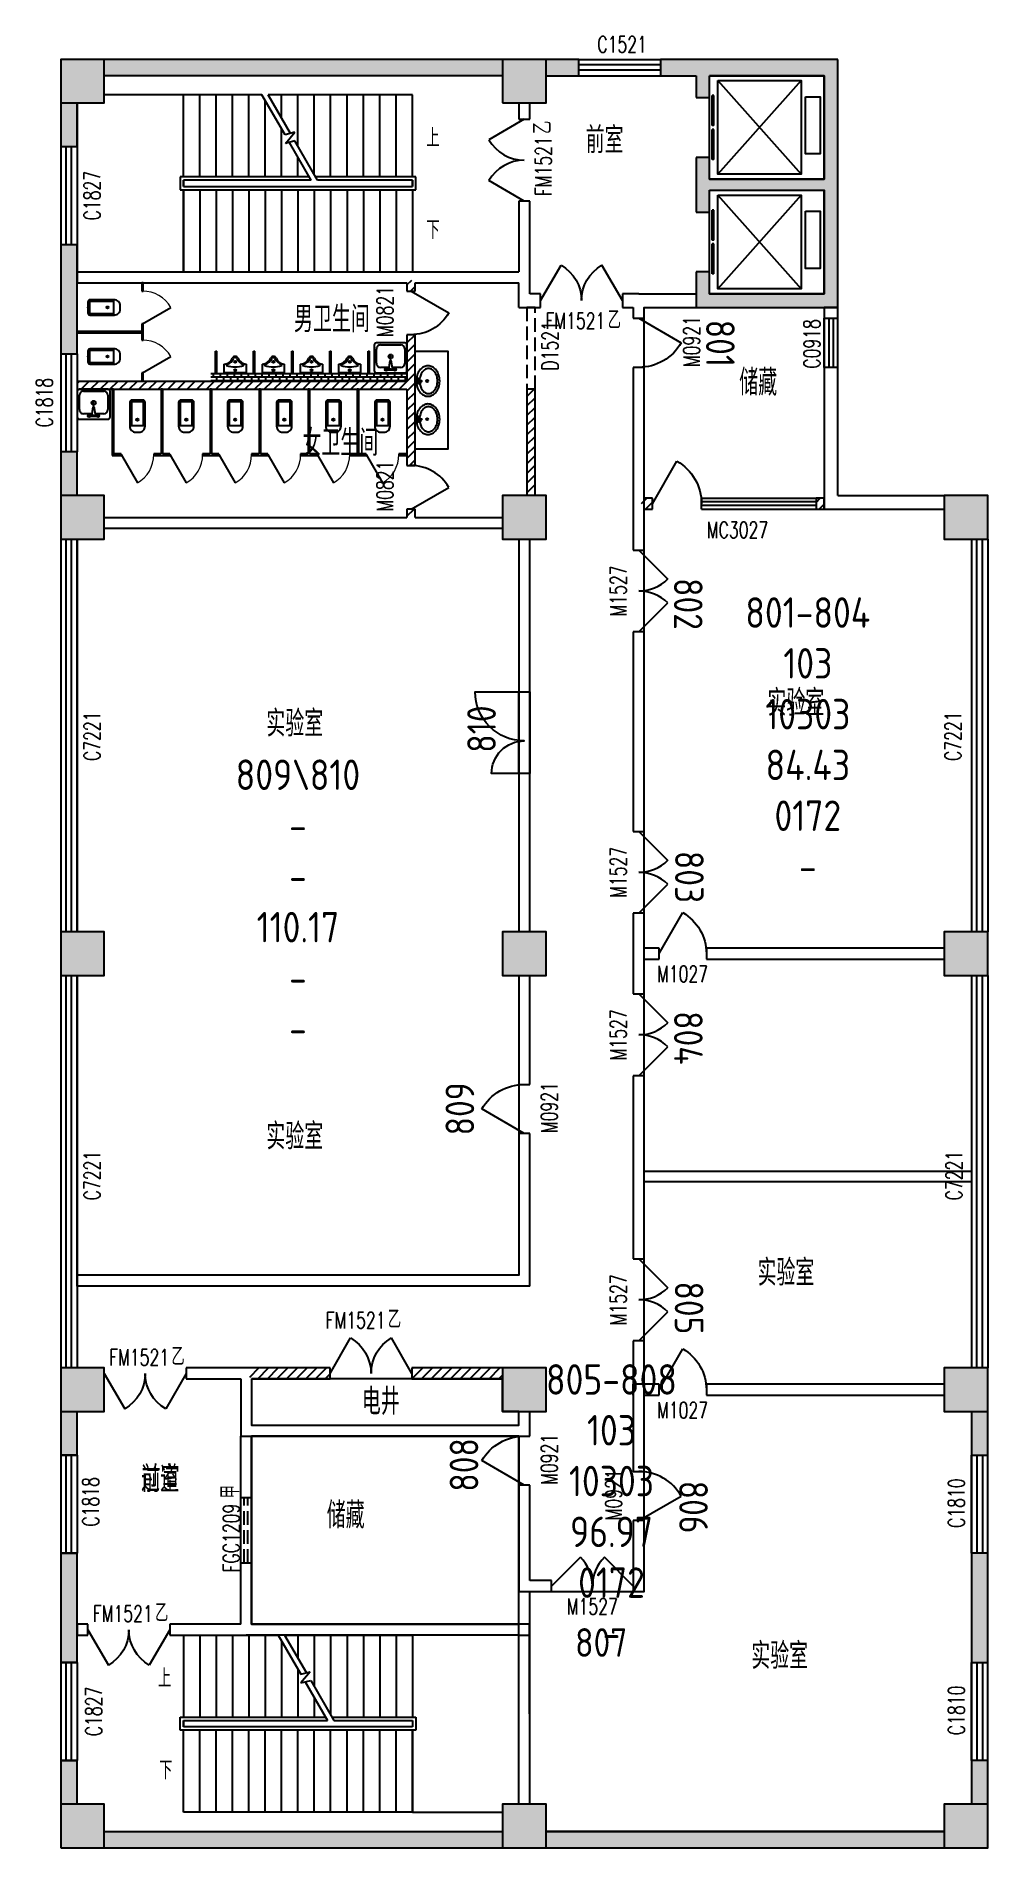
# Model space of a CAD drawing. Extents: x 204408 to 221857, y -181525 to -148301.
import ezdxf

# ---------------------------------------------------------------- set-up
doc = ezdxf.new("R2010")
doc.units = 0
doc.header["$LTSCALE"] = 1000
doc.header["$MEASUREMENT"] = 0
doc.linetypes.add('DASH', pattern=[0.35, 0.25, -0.1])
for name, color, linetype in [('bady', 30, 'Continuous'), ('name', 1, 'Continuous'), ('PUB_HATCH', 8, 'Continuous'), ('RM', 4, 'Continuous'), ('RM$', 5, 'Continuous'), ('RM$TXT', 5, 'Continuous')]:
    doc.layers.add(name, color=color, linetype=linetype)
doc.styles.add('_TCH_DIM', font='SIMPLEX', dxfattribs={"bigfont": 'GBCBIG'})
doc.styles.add('_TCH_SPACE', font='SIMPLEX', dxfattribs={"bigfont": 'GBCBIG'})
doc.styles.add('_TCH_WINDOW', font='SIMPLEX', dxfattribs={"bigfont": 'GBCBIG'})
doc.styles.get("Standard").update_dxf_attribs({"font": 'gbenor.shx', "bigfont": 'gbcbig.shx'})
pattern_1 = [(45, (0, 89.76), (-88.388383, 88.388383), [])]

# ---------------------------------------------------------------- blocks, each defined once
blk = doc.blocks.new('_FZH')
blk.add_lwpolyline([(-0.5, -0.5), (0.5, -0.5), (0.5, 0.5), (-0.5, 0.5)], close=True)
at = {"layer": 'PUB_HATCH'}
blk.add_solid([(-0.5, -0.5), (0.5, -0.5), (-0.5, 0.5), (0.5, 0.5)], dxfattribs=at)
blk = doc.blocks.new('$WINLIB2D$00000001')
at = {"color": 0}
for points in [[(-0.5, 0.5), (-0.5, -0.5)], [(-0.5, 0.5), (0.5, 0.5)], [(0.5, -0.5), (0.5, 0.5)], [(0.5, 0.1667), (-0.5, 0.1667)], [(0.5, -0.1667), (-0.5, -0.1667)], [(-0.5, -0.5), (0.5, -0.5)]]:
    blk.add_lwpolyline(points, dxfattribs=at)
blk = doc.blocks.new('$DorLib2D$00000127')
at = {"color": 0, "linetype": 'Continuous'}
for p, q in [((-0.033, 0.795, -93.75), (-0.533, 0.795, -93.75)), ((-0.533, 0.795, -93.75), (-0.533, 0.69, -93.75)), ((-0.033, 0.69, -93.75), (-0.533, 0.69, -93.75)), ((-0.033, 0.795, -93.75), (-0.033, 0.69, -93.75)), ((0.033, 0.795, -93.75), (0.033, 0.69, -93.75)), ((0.533, 0.795, -93.75), (0.033, 0.795, -93.75)), ((0.533, 0.69, -93.75), (0.033, 0.69, -93.75)), ((0.533, 0.795, -93.75), (0.533, 0.69, -93.75)), ((0.5, 0.5, -93.75), (-0.5, 0.5, -93.75))]:
    blk.add_line(p, q, dxfattribs=at)
blk = doc.blocks.new('$DorLib2D$00000231')
at = {"color": 0}
for p, q in [((-0.5, 0), (-0.25, 0.433)), ((0.5, 0), (0.25, 0.433))]:
    blk.add_line(p, q, dxfattribs=at)
for centre, start, end in [((-0.5, 0), 0, 60), ((0.5, 0), 120, 180)]:
    blk.add_arc(centre, 0.5, start, end, dxfattribs=at)
blk = doc.blocks.new('$DorLib2D$00000228')
at = {"color": 0}
blk.add_line((0.5, 0), (0, 0.866), dxfattribs=at)
blk.add_arc((0.5, 0), 1, 120, 180, dxfattribs=at)
blk = doc.blocks.new('$DorLib2D$00000116')
at = {"color": 0}
for p, q in [((-0.5, 0), (-0.146, 0.354)), ((0.5, 0), (0.146, 0.354))]:
    blk.add_line(p, q, dxfattribs=at)
for centre, start, end in [((-0.5, 0), 0, 45), ((0.5, 0), 135, 180)]:
    blk.add_arc(centre, 0.5, start, end, dxfattribs=at)
blk = doc.blocks.new('$lvtry$00000193')
at = {"color": 0}
for p, q in [((-17, -43), (-17, -33)), ((17, -43), (17, -33))]:
    blk.add_line(p, q, dxfattribs=at)
blk.add_lwpolyline([(280, -215, 0.12431), (260, -136, 0.105707), (198, -63, 0.086941), (110, -17, 0.077137), (0, 0, 0.077137), (-110, -17, 0.086941), (-198, -63, 0.105707), (-260, -136, 0.12431), (-280, -215, 0.12431), (-260, -294, 0.105707), (-198, -367, 0.086941), (-110, -413, 0.077137), (0, -430, 0.077137), (110, -413, 0.086941), (198, -367, 0.105707), (260, -294, 0.12431)], format="xyb", close=True, dxfattribs=at)
blk.add_lwpolyline([(-25, -61, 0.056876), (-95, -75, 0.086941), (-168, -113, 0.105707), (-216, -170, 0.12431), (-230, -225, 0.12431), (-216, -280, 0.105707), (-168, -337, 0.086941), (-95, -375, 0.077137), (0, -390, 0.077137), (95, -375, 0.086941), (168, -337, 0.105707), (216, -280, 0.12431), (230, -225, 0.12431), (216, -170, 0.105707), (168, -113, 0.086941), (95, -75, 0.06676), (13, -60, 0.06676)], format="xyb", dxfattribs=at)
for centre, radius in [((0, -200), 20), ((0, -43), 16.7)]:
    blk.add_circle(centre, radius, dxfattribs=at)
for centre, radius, start, end in [((-40, -34), 10.1, 106.6096, 258.1648), ((-64, 234), 259, 274.7069, 282.3732), ((-75, -213), 173, 71.36, 79.1873), ((-29, -80), 6.77, 155.344, 308.3224), ((-171, 19), 166, 324.8411, 338.1337), ((-171, 19), 170, 324.8411, 331.3523), ((-29, -80), 3.37, 155.344, 308.3224), ((100, -194), 170, 132.3141, 138.8253), ((100, -194), 166, 125.5327, 138.8253), ((-12, -58), 10.6, 201.8924, 261.774), ((0, -33), 16.7, 0, 180), ((-381, -115), 372, 2.3982, 6.7627), ((0, -96), 9.9, 201.7837, 338.2163), ((64, 234), 259, 257.6268, 265.2931), ((381, -115), 372, 170.1008, 177.6018), ((75, -213), 173, 100.8127, 110.4191), ((40, -34), 10.1, 281.8352, 73.3904)]:
    blk.add_arc(centre, radius, start, end, dxfattribs=at)
for p in [(0, -43), (0, -200)]:
    blk.add_point(p, dxfattribs=at)
blk = doc.blocks.new('$lvtry$00000202')
at = {"color": 0}
for p, q in [((-110, -40, 0), (-110, -470, 0)), ((100, -30, 0), (-100, -30, 0)), ((110, -470, 0), (110, -40, 0)), ((140, -470, 0), (-140, -470, 0))]:
    blk.add_line(p, q, dxfattribs=at)
at = {"color": 0, "elevation": 0}
blk.add_lwpolyline([(140, -40, 0.414214), (100, 0), (-100, 0, 0.414214), (-140, -40), (-140, -480, 0.414214), (-30, -590), (30, -590, 0.414214), (140, -480)], format="xyb", close=True, dxfattribs=at)
at = {"color": 0}
blk.add_circle((0, -359, 0), 20, dxfattribs=at)
for centre, start, end in [((-100, -40, 0), 90, 180), ((100, -40, 0), 0, 90)]:
    blk.add_arc(centre, 10, start, end, dxfattribs=at)
for p in [(0, 0, 0), (0, -359, 0)]:
    blk.add_point(p, dxfattribs=at)
blk = doc.blocks.new('$TCHSYS$APDOOR2D')
blk.add_line((0.5, 0), (0, 0.866))
at = {"lineweight": 13}
blk.add_arc((0.5, 0), 1, 120, 180, dxfattribs=at)
blk = doc.blocks.new('$lvtry$00000222')
at = {"color": 0, "elevation": 0}
blk.add_lwpolyline([(-205, -191), (-205, 0), (205, 0), (205, -191, 0.268068), (51, -323, -0.317765), (0, -360, -0.317765), (-51, -323, 0.268068)], format="xyb", close=True, dxfattribs=at)
at = {"color": 0}
for centre in [(0, -60, 0), (0, -242, 0)]:
    blk.add_circle(centre, 20, dxfattribs=at)
for centre, radius, start, end in [((-152, -175, 0), 10, 114.1084, 248.1394), ((5, -526, 0), 395, 66.6675, 114.1084), ((-243, -401, 0), 233, 19.2639, 68.1394), ((0, -316, 0), 24, 199.2639, 269.4998), ((0, -316, 0), 24, 270.5002, 340.7361), ((243, -401, 0), 233, 110.4941, 160.7361), ((158, -173, 0), 10, 290.4941, 66.6675)]:
    blk.add_arc(centre, radius, start, end, dxfattribs=at)
for p in [(0, -60, 0), (0, -242, 0)]:
    blk.add_point(p, dxfattribs=at)
blk = doc.blocks.new('$lvtry$00000188')
at = {"color": 0, "linetype": 'ByBlock'}
for p, q in [((-262, -437, 0), (-262, -175, 0)), ((-187, -100, 0), (-31, -100, 0)), ((-41, -53, 0), (-12, -225, 0)), ((-38, -50, 0), (38, -50, 0)), ((-12, -225, 0), (12, -225, 0)), ((12, -225, 0), (41, -53, 0)), ((31, -100, 0), (187, -100, 0)), ((262, -175, 0), (262, -437, 0)), ((187, -512, 0), (-187, -512, 0))]:
    blk.add_line(p, q, dxfattribs=at)
at = {"color": 0, "linetype": 'ByBlock', "elevation": 0}
blk.add_lwpolyline([(-262, 0, 0.414214), (-300, -37), (-300, -512, 0.414214), (-262, -549), (262, -549, 0.414214), (300, -512), (300, -37, 0.414214), (262, 0)], format="xyb", close=True, dxfattribs=at)
blk.add_lwpolyline([(262, -175, 0.414214), (187, -100)], format="xyb", dxfattribs=at)
at = {"color": 0, "linetype": 'ByBlock'}
for centre, radius in [((-80, -62, 0), 25), ((-80, -62, 0), 20), ((0, -300, 0), 37.4), ((80, -62, 0), 25), ((80, -62, 0), 20)]:
    blk.add_circle(centre, radius, dxfattribs=at)
for centre, radius, start, end in [((-187, -175, 0), 74.9, 90, 180), ((-38, -53, 0), 3, 90, 189.4623), ((38, -53, 0), 3, 350.5377, 90), ((-187, -437, 0), 74.9, 180, 270), ((187, -437, 0), 74.9, 270, 0)]:
    blk.add_arc(centre, radius, start, end, dxfattribs=at)
at = {"color": 0}
for p in [(0, -65, 0), (0, -300, 0)]:
    blk.add_point(p, dxfattribs=at)

msp = doc.modelspace()

# ---------------------------------------------------------------- hatches: boundary and pattern name
at = {"layer": 'bady'}
for points in [[(205657, -148725), (205657, -149025), (212957, -149025), (212957, -148725)], [(213757, -148725), (213757, -149025), (214357, -149025), (214357, -148725)], [(216750, -148725), (215857, -148725), (215857, -149025), (216507, -149025), (216671, -148925)], [(218857, -149025), (219107, -148725), (216750, -148725), (216671, -148925), (216757, -149025)], [(218940, -150992), (219107, -150925), (219107, -148725), (218857, -149025), (218857, -150925)], [(216507, -149025), (216507, -149425), (216757, -149425), (216757, -149025), (216671, -148925)], [(205157, -149525), (204857, -149525), (204857, -150325), (205157, -150325)], [(216757, -150925), (216757, -150525), (216507, -150525), (216507, -150925), (216673, -150992)], [(216507, -150925), (216507, -151525), (216757, -151525), (216757, -151125), (216673, -150992)], [(216673, -150992), (216757, -151125), (218857, -151125), (218940, -150992), (218857, -150925), (216757, -150925)], [(218857, -153025), (219107, -153275), (219107, -150925), (218940, -150992), (218857, -151125)], [(205157, -154125), (205157, -152125), (204857, -152125), (204857, -154125)], [(216757, -153025), (216757, -152625), (216507, -152625), (216507, -153275)], [(216757, -153025), (216507, -153275), (219107, -153275), (218857, -153025)], [(204857, -156725), (205157, -156725), (205157, -155925), (204857, -155925)], [(205157, -173525), (204857, -173525), (204857, -174325), (205157, -174325)], [(221857, -173525), (221557, -173525), (221557, -174325), (221857, -174325)], [(205157, -178125), (205157, -176125), (204857, -176125), (204857, -178125)], [(221557, -176125), (221557, -178125), (221857, -178125), (221857, -176125)], [(204857, -180725), (205157, -180725), (205157, -179925), (204857, -179925)], [(221557, -180725), (221857, -180725), (221857, -179925), (221557, -179925)], [(212957, -181525), (212957, -181225), (205657, -181225), (205657, -181525)], [(221057, -181525), (221057, -181225), (213757, -181225), (213757, -181525)]]:
    msp.add_hatch(color=30, dxfattribs=at).paths.add_polyline_path(points)
h = msp.add_hatch(dxfattribs=at)
h.set_pattern_fill('普通砖', color=30, scale=50, style=0)
h.set_pattern_definition(pattern_1)
h.paths.add_polyline_path([(211207, -152825), (211207, -152975), (211357, -152975), (211357, -152825), (211282, -152758)])
h = msp.add_hatch(dxfattribs=at)
h.set_pattern_fill('普通砖', color=30, scale=50, style=0)
h.set_pattern_definition(pattern_1)
h.paths.add_polyline_path([(211357, -154700), (211357, -153775), (211207, -153775), (211207, -154625), (211257, -154700)])
h = msp.add_hatch(dxfattribs=at)
h.set_pattern_fill('AR-B816', color=30, scale=8, style=0)
h.set_pattern_definition([(0, (165610.15, -303861.345), (0, 64), []), (90, (165610.15, -303861.345), (-64, 64), [64, -64])])
h.paths.add_polyline_path([(211207, -154625), (211207, -154475), (207607, -154475), (207607, -154625)])
h = msp.add_hatch(dxfattribs=at)
h.set_pattern_fill('普通砖', color=30, scale=50, style=0)
h.set_pattern_definition(pattern_1)
h.paths.add_polyline_path([(205157, -154775), (206357, -154775), (206357, -154625), (205157, -154625)])
h = msp.add_hatch(dxfattribs=at)
h.set_pattern_fill('普通砖', color=30, scale=50, style=0)
h.set_pattern_definition(pattern_1)
h.paths.add_polyline_path([(206357, -154625), (206357, -154775), (211207, -154775), (211257, -154700), (211207, -154625)])
h = msp.add_hatch(dxfattribs=at)
h.set_pattern_fill('普通砖', color=30, scale=50, style=0)
h.set_pattern_definition(pattern_1)
h.paths.add_polyline_path([(211207, -154775), (211207, -156175), (211357, -156175), (211357, -154700), (211257, -154700)])
h = msp.add_hatch(dxfattribs=at)
h.set_pattern_fill('普通砖', color=30, scale=50, style=0)
h.set_pattern_definition(pattern_1)
h.paths.add_polyline_path([(213557, -156725), (213557, -154775), (213407, -154775), (213407, -156725)])
h = msp.add_hatch(dxfattribs=at)
h.set_pattern_fill('普通砖', color=30, scale=50, style=0)
h.set_pattern_definition(pattern_1)
h.paths.add_polyline_path([(215557, -156975), (215707, -156975), (215707, -156775), (215557, -156775), (215490, -156842)])
h = msp.add_hatch(dxfattribs=at)
h.set_pattern_fill('普通砖', color=30, scale=50, style=0)
h.set_pattern_definition(pattern_1)
h.paths.add_polyline_path([(218857, -156775), (218707, -156775), (218707, -156975), (218857, -156975)])
h = msp.add_hatch(dxfattribs=at)
h.set_pattern_fill('普通砖', color=30, scale=50, style=0)
h.set_pattern_definition(pattern_1)
h.paths.add_polyline_path([(211357, -157125), (211357, -156975), (211207, -156975), (211207, -157125), (211282, -157192)])
h = msp.add_hatch(dxfattribs=at)
h.set_pattern_fill('普通砖', color=30, scale=50, style=0)
h.set_pattern_definition(pattern_1)
h.paths.add_polyline_path([(208357, -172925), (209798, -172925), (209798, -172725), (208357, -172725), (208290, -172858)])
h = msp.add_hatch(dxfattribs=at)
h.set_pattern_fill('普通砖', color=30, scale=50, style=0)
h.set_pattern_definition(pattern_1)
h.paths.add_polyline_path([(212957, -172925), (212957, -172725), (211298, -172725), (211298, -172925)])

# ---------------------------------------------------------------- linework, layer by layer
at = {"layer": 'bady', "color": 30}
for p, q in [((212957, -148725), (205657, -148725)), ((214357, -148725), (213757, -148725)), ((214357, -149025), (214357, -148725)), ((216750, -148725), (215857, -148725)), ((215857, -148725), (215857, -149025)), ((219107, -148725), (216750, -148725)), ((219107, -150925), (219107, -148725)), ((212957, -149025), (205657, -149025)), ((213757, -149025), (214357, -149025)), ((215857, -149025), (216507, -149025)), ((216507, -149025), (216507, -149425)), ((216757, -149425), (216757, -149025)), ((218857, -149025), (216757, -149025)), ((218433, -149114), (216909, -150831)), ((216909, -149114), (218433, -150831)), ((218857, -150925), (218857, -149025)), ((207107, -149375), (205657, -149375)), ((208547, -149375), (207107, -149375)), ((207107, -150880), (207107, -149375)), ((207107, -150880), (207107, -149375)), ((207407, -150880), (207407, -149375)), ((207707, -150880), (207707, -149375)), ((208007, -150880), (208007, -149375)), ((208307, -150880), (208307, -149375)), ((208972, -150110), (208547, -149375)), ((208607, -150880), (208607, -149478)), ((211307, -149375), (208663, -149375)), ((209072, -150084), (208663, -149375)), ((208907, -149798), (208907, -149375)), ((209207, -150317), (209207, -149375)), ((209507, -150837), (209507, -149375)), ((209807, -150880), (209807, -149375)), ((210107, -150880), (210107, -149375)), ((210407, -150880), (210407, -149375)), ((210707, -150880), (210707, -149375)), ((211007, -150880), (211007, -149375)), ((211307, -150880), (211307, -149375)), ((216507, -149425), (216757, -149425)), ((204857, -149525), (204857, -150325)), ((205157, -150325), (205157, -149525)), ((205157, -149525), (205157, -152625)), ((213257, -149525), (213257, -149825)), ((213257, -149825), (213457, -149825)), ((213457, -149825), (213457, -149525)), ((208907, -150880), (208907, -149998)), ((209152, -150062), (208972, -150110)), ((208979, -150268), (209152, -150062)), ((204857, -150325), (205157, -150325)), ((209151, -150222), (208979, -150268)), ((209451, -150940), (209051, -150249)), ((209566, -150940), (209151, -150222)), ((209207, -150880), (209207, -150517)), ((216757, -150525), (216507, -150525)), ((216507, -150525), (216507, -150925)), ((216757, -150925), (216757, -150525)), ((209416, -150880), (207047, -150880)), ((207047, -150880), (207047, -151120)), ((207047, -151120), (211367, -151120)), ((209451, -150940), (207107, -150940)), ((209451, -150940), (207107, -150940)), ((207107, -150940), (207107, -151060)), ((207107, -151060), (207107, -150940)), ((207107, -151060), (211307, -151060)), ((207107, -151060), (211307, -151060)), ((207107, -151120), (207107, -152625)), ((207107, -152625), (207107, -151120)), ((207407, -151120), (207407, -152625)), ((207707, -151120), (207707, -152625)), ((208007, -151120), (208007, -152625)), ((208307, -151120), (208307, -152625)), ((208607, -151120), (208607, -152625)), ((208907, -151120), (208907, -152625)), ((209207, -151120), (209207, -152625)), ((209507, -151120), (209507, -152625)), ((211367, -150880), (209531, -150880)), ((211307, -150940), (209566, -150940)), ((211307, -150940), (209566, -150940)), ((209807, -151120), (209807, -152625)), ((210107, -151120), (210107, -152625)), ((210407, -151120), (210407, -152625)), ((210707, -151120), (210707, -152625)), ((211007, -151120), (211007, -152625)), ((211307, -151060), (211307, -150940)), ((211307, -150940), (211307, -151060)), ((211307, -151120), (211307, -152625)), ((211367, -151120), (211367, -150880)), ((216507, -150925), (216507, -151525)), ((216757, -150925), (218857, -150925)), ((216757, -151525), (216757, -151125)), ((216757, -151125), (218857, -151125)), ((218857, -153025), (218857, -151125)), ((219107, -153275), (219107, -150925)), ((213457, -151325), (213257, -151325)), ((213257, -151325), (213257, -152625)), ((213457, -152625), (213457, -151325)), ((218433, -151214), (216909, -152931)), ((216909, -151214), (218433, -152931)), ((216507, -151525), (216757, -151525)), ((205157, -152125), (204857, -152125)), ((204857, -152125), (204857, -154125)), ((205157, -154125), (205157, -152125)), ((205157, -152625), (211282, -152625)), ((205157, -152625), (205157, -152825)), ((205157, -152625), (207107, -152625)), ((205157, -152825), (211207, -152825)), ((206344, -152825), (206344, -152975)), ((206369, -152825), (206344, -152825)), ((206369, -152975), (206369, -152825)), ((207107, -152625), (211307, -152625)), ((211207, -152825), (211207, -152975)), ((211282, -152625), (213257, -152625)), ((211357, -152825), (213257, -152825)), ((211357, -152975), (211357, -152825)), ((213257, -153275), (213257, -152825)), ((213457, -153025), (213457, -152625)), ((216757, -152625), (216507, -152625)), ((216507, -152625), (216507, -153275)), ((216757, -153025), (216757, -152625)), ((206344, -152975), (206369, -152975)), ((211207, -152975), (211357, -152975)), ((213657, -153025), (213457, -153025)), ((213657, -153275), (213657, -153025)), ((215457, -153025), (215157, -153025)), ((215157, -153025), (215157, -153275)), ((215457, -153025), (216507, -153025)), ((216507, -153025), (216507, -153275)), ((216757, -153025), (218857, -153025)), ((213257, -153275), (213657, -153275)), ((213557, -153275), (213407, -153275)), ((215157, -153275), (215357, -153275)), ((215357, -153275), (215357, -153475)), ((215357, -153475), (215557, -153475)), ((215557, -153275), (216507, -153275)), ((215557, -153475), (215557, -153275)), ((216507, -153275), (219107, -153275)), ((218857, -153275), (218857, -153475)), ((219107, -153275), (218857, -153275)), ((218857, -153475), (219107, -153475)), ((219107, -153475), (219107, -153275)), ((205157, -153713), (206344, -153713)), ((205157, -153713), (205157, -153738)), ((205157, -153738), (206344, -153738)), ((206369, -153575), (206344, -153575)), ((206344, -153575), (206344, -153713)), ((206344, -153738), (206344, -153875)), ((206369, -153725), (206369, -153575)), ((206369, -153875), (206369, -153725)), ((211357, -153775), (211207, -153775)), ((211207, -153775), (211207, -154625)), ((211357, -154700), (211357, -153775)), ((204857, -154125), (205157, -154125)), ((206344, -153875), (206369, -153875)), ((207694, -154475), (207694, -154075)), ((207694, -154075), (207719, -154075)), ((207719, -154475), (207719, -154075)), ((208394, -154475), (208394, -154075)), ((208394, -154075), (208419, -154075)), ((208419, -154475), (208419, -154075)), ((209094, -154475), (209094, -154075)), ((209094, -154075), (209119, -154075)), ((209119, -154475), (209119, -154075)), ((209794, -154475), (209794, -154075)), ((209794, -154075), (209819, -154075)), ((209819, -154475), (209819, -154075)), ((210494, -154475), (210494, -154075)), ((210494, -154075), (210519, -154075)), ((210519, -154475), (210519, -154075)), ((206369, -154475), (206344, -154475)), ((206344, -154475), (206344, -154625)), ((206369, -154625), (206369, -154475)), ((207694, -154475), (207719, -154475)), ((208394, -154475), (208419, -154475)), ((209094, -154475), (209119, -154475)), ((209794, -154475), (209819, -154475)), ((210494, -154475), (210519, -154475)), ((215557, -154375), (215357, -154375)), ((215357, -154375), (215357, -156775)), ((215557, -156775), (215557, -154375)), ((219107, -154375), (218857, -154375)), ((218857, -154375), (218857, -156975)), ((219107, -156725), (219107, -154375)), ((205157, -154625), (206357, -154625)), ((205157, -154625), (205157, -154775)), ((205157, -154775), (206357, -154775)), ((205803, -154775), (205803, -155988)), ((205828, -154775), (205803, -154775)), ((205828, -154775), (205828, -155963)), ((206357, -154625), (211207, -154625)), ((206357, -154775), (211207, -154775)), ((206700, -154775), (206700, -155963)), ((206725, -154775), (206700, -154775)), ((206725, -154775), (206725, -155963)), ((207597, -154775), (207597, -155963)), ((207622, -154775), (207597, -154775)), ((207622, -154775), (207622, -155963)), ((208494, -154775), (208494, -155963)), ((208519, -154775), (208494, -154775)), ((208519, -154775), (208519, -155963)), ((209394, -154775), (209394, -155963)), ((209419, -154775), (209394, -154775)), ((209419, -154775), (209419, -155963)), ((210294, -154775), (210294, -155963)), ((210319, -154775), (210294, -154775)), ((210319, -154775), (210319, -155963)), ((211207, -154775), (211207, -156175)), ((211357, -156175), (211357, -154700)), ((213557, -154775), (213407, -154775)), ((213407, -154775), (213407, -156725)), ((213557, -156725), (213557, -154775)), ((205157, -155925), (204857, -155925)), ((204857, -155925), (204857, -156725)), ((205157, -156725), (205157, -155925)), ((205803, -155988), (205963, -155988)), ((205963, -155963), (205828, -155963)), ((205963, -155988), (205963, -155963)), ((206700, -155963), (206563, -155963)), ((206563, -155963), (206563, -155988)), ((206563, -155988), (206713, -155988)), ((206713, -155988), (206860, -155988)), ((206860, -155963), (206725, -155963)), ((206860, -155988), (206860, -155963)), ((207597, -155963), (207460, -155963)), ((207460, -155963), (207460, -155988)), ((207460, -155988), (207610, -155988)), ((207610, -155988), (207757, -155988)), ((207757, -155963), (207622, -155963)), ((207757, -155988), (207757, -155963)), ((208494, -155963), (208357, -155963)), ((208357, -155963), (208357, -155988)), ((208357, -155988), (208507, -155988)), ((208507, -155988), (208657, -155988)), ((208657, -155963), (208519, -155963)), ((208657, -155988), (208657, -155963)), ((209394, -155963), (209257, -155963)), ((209257, -155963), (209257, -155988)), ((209257, -155988), (209407, -155988)), ((209407, -155988), (209557, -155988)), ((209557, -155963), (209419, -155963)), ((209557, -155988), (209557, -155963)), ((210294, -155963), (210157, -155963)), ((210157, -155963), (210157, -155988)), ((210157, -155988), (210307, -155988)), ((210307, -155988), (210457, -155988)), ((210457, -155963), (210319, -155963)), ((210457, -155988), (210457, -155963)), ((211207, -155963), (211057, -155963)), ((211057, -155963), (211057, -155988)), ((211057, -155988), (211207, -155988)), ((211207, -155988), (211207, -155963)), ((211207, -156175), (211357, -156175)), ((215357, -156775), (215357, -157725)), ((215707, -156775), (215557, -156775)), ((215707, -156975), (215707, -156775)), ((218857, -156775), (218707, -156775)), ((218707, -156775), (218707, -156975)), ((218857, -156975), (218857, -156775)), ((219107, -156725), (221057, -156725)), ((205657, -157125), (211207, -157125)), ((211357, -156975), (211207, -156975)), ((211207, -156975), (211207, -157125)), ((211357, -157125), (211357, -156975)), ((211357, -157125), (212957, -157125)), ((215557, -157725), (215557, -156975)), ((215557, -156975), (215707, -156975)), ((218707, -156975), (218857, -156975)), ((218857, -156975), (221057, -156975)), ((205657, -157325), (211282, -157325)), ((211282, -157325), (212957, -157325)), ((213257, -157525), (213257, -160325)), ((213457, -160325), (213457, -157525)), ((215357, -157725), (215557, -157725)), ((215557, -159225), (215357, -159225)), ((215357, -159225), (215357, -162885)), ((215557, -162885), (215557, -159225)), ((213257, -160325), (213457, -160325)), ((213257, -161825), (213257, -160325)), ((213257, -160325), (213457, -160325)), ((213257, -160325), (213257, -161825)), ((213457, -160325), (213457, -161825)), ((213457, -161825), (213457, -160325)), ((213457, -161825), (213257, -161825)), ((213257, -161825), (213257, -164725)), ((213457, -161825), (213257, -161825)), ((213457, -164725), (213457, -161825)), ((215357, -162885), (215557, -162885)), ((215557, -164385), (215357, -164385)), ((215357, -164385), (215357, -165225)), ((215557, -165025), (215557, -164385)), ((215828, -165025), (215557, -165025)), ((215828, -165225), (215828, -165025)), ((221057, -165025), (216696, -165025)), ((216696, -165025), (216696, -165225)), ((215357, -165225), (215357, -165865)), ((215557, -165225), (215828, -165225)), ((215557, -165865), (215557, -165225)), ((216696, -165225), (221057, -165225)), ((213257, -165525), (213257, -167525)), ((213457, -167525), (213457, -165525)), ((215357, -165865), (215557, -165865)), ((215557, -167365), (215357, -167365)), ((215357, -167365), (215357, -170725)), ((215557, -170725), (215557, -167365)), ((213257, -167525), (213457, -167525)), ((213457, -168425), (213257, -168425)), ((213257, -168425), (213257, -171025)), ((213457, -171225), (213457, -168425)), ((215357, -170725), (215557, -170725)), ((213257, -171025), (205157, -171025)), ((205157, -171225), (205157, -171025)), ((213457, -171225), (205157, -171225)), ((215557, -172225), (215357, -172225)), ((215357, -172225), (215357, -173025)), ((215557, -173025), (215557, -172225)), ((208357, -172725), (207157, -172725)), ((207157, -172725), (207157, -172925)), ((209798, -172725), (208357, -172725)), ((209798, -172925), (209798, -172725)), ((212957, -172725), (211298, -172725)), ((211298, -172725), (211298, -172925)), ((207157, -172925), (208157, -172925)), ((208157, -172925), (208157, -173975)), ((208357, -172925), (209798, -172925)), ((208357, -172925), (208357, -173775)), ((211298, -172925), (212957, -172925)), ((215828, -173025), (215357, -173025)), ((215557, -173025), (215357, -173025)), ((215357, -173225), (215357, -173025)), ((215357, -173025), (215357, -173225)), ((215557, -173025), (215557, -173225)), ((215828, -173225), (215828, -173025)), ((221057, -173025), (216696, -173025)), ((216696, -173025), (216696, -173225)), ((215357, -173225), (215357, -174625)), ((215357, -173225), (215357, -173225)), ((215557, -174625), (215557, -173225)), ((215557, -173225), (215828, -173225)), ((216696, -173225), (221057, -173225)), ((204857, -173525), (204857, -174325)), ((205157, -174325), (205157, -173525)), ((213257, -173775), (213257, -173525)), ((213457, -173775), (213457, -173525)), ((221557, -173525), (221557, -174325)), ((221857, -174325), (221857, -173525)), ((208157, -177425), (208157, -173975)), ((208157, -173975), (208357, -173975)), ((208157, -173975), (213257, -173975)), ((208357, -173775), (213257, -173775)), ((208357, -177425), (208357, -173975)), ((213257, -173975), (213457, -173975)), ((213457, -173975), (213457, -173775)), ((204857, -174325), (205157, -174325)), ((221557, -174325), (221857, -174325)), ((215357, -174625), (215557, -174625)), ((213457, -174875), (213257, -174875)), ((213257, -174875), (213257, -176825)), ((213457, -176625), (213457, -174875)), ((215557, -175525), (215357, -175525)), ((215357, -175525), (215357, -176625)), ((215557, -176825), (215557, -175525)), ((205157, -176125), (204857, -176125)), ((204857, -176125), (204857, -178125)), ((205157, -178125), (205157, -176125)), ((221557, -176125), (221557, -178125)), ((221857, -176125), (221557, -176125)), ((221857, -178125), (221857, -176125)), ((213857, -176625), (213457, -176625)), ((213857, -176825), (213857, -176625)), ((215357, -176625), (215357, -176825)), ((213257, -177625), (213257, -176825)), ((213457, -177625), (213457, -176825)), ((213457, -176825), (213857, -176825)), ((215357, -176825), (215557, -176825)), ((205357, -177425), (205157, -177425)), ((205157, -177425), (205157, -177625)), ((205157, -177625), (205357, -177625)), ((205357, -177625), (205357, -177425)), ((208157, -177425), (206857, -177425)), ((206857, -177425), (206857, -177625)), ((206857, -177625), (208257, -177625)), ((207107, -177625), (208847, -177625)), ((207107, -177625), (207107, -179130)), ((207407, -177625), (207407, -179130)), ((207707, -177625), (207707, -179130)), ((208007, -177625), (208007, -179130)), ((213257, -177625), (208257, -177625)), ((208307, -177625), (208307, -179130)), ((213457, -177425), (208357, -177425)), ((208607, -177625), (208607, -179130)), ((208847, -177625), (209262, -178343)), ((208907, -177728), (208907, -179130)), ((208963, -177625), (211307, -177625)), ((208963, -177625), (209362, -178316)), ((209207, -177625), (209207, -178048)), ((209507, -177625), (209507, -178567)), ((209807, -177625), (209807, -179087)), ((210107, -177625), (210107, -179130)), ((210407, -177625), (210407, -179130)), ((210707, -177625), (210707, -179130)), ((211007, -177625), (211007, -179130)), ((211307, -177625), (211307, -179130)), ((213257, -177625), (211307, -177625)), ((211307, -177625), (211307, -179130)), ((213257, -177625), (213457, -177625)), ((213257, -180725), (213257, -177625)), ((213257, -180725), (213257, -177625)), ((213457, -180725), (213457, -177425)), ((204857, -178125), (205157, -178125)), ((209207, -178248), (209207, -179130)), ((209434, -178297), (209261, -178503)), ((209262, -178343), (209434, -178297)), ((221557, -178125), (221857, -178125)), ((209261, -178503), (209441, -178455)), ((209341, -178481), (209751, -179190)), ((209441, -178455), (209866, -179190)), ((209507, -178767), (209507, -179130)), ((207047, -179370), (207047, -179130)), ((207047, -179130), (209716, -179130)), ((211367, -179370), (207047, -179370)), ((207107, -179190), (209751, -179190)), ((207107, -179310), (207107, -179190)), ((207107, -179190), (209751, -179190)), ((207107, -179190), (207107, -179310)), ((211307, -179310), (207107, -179310)), ((211307, -179310), (207107, -179310)), ((207107, -180875), (207107, -179370)), ((207407, -180875), (207407, -179370)), ((207707, -180875), (207707, -179370)), ((208007, -180875), (208007, -179370)), ((208307, -180875), (208307, -179370)), ((208607, -180875), (208607, -179370)), ((208907, -180875), (208907, -179370)), ((209207, -180875), (209207, -179370)), ((209507, -180875), (209507, -179370)), ((209807, -180875), (209807, -179370)), ((209831, -179130), (211367, -179130)), ((209866, -179190), (211307, -179190)), ((209866, -179190), (211307, -179190)), ((210107, -180875), (210107, -179370)), ((210407, -180875), (210407, -179370)), ((210707, -180875), (210707, -179370)), ((211007, -180875), (211007, -179370)), ((211307, -179190), (211307, -179310)), ((211307, -179190), (211307, -179310)), ((211307, -180875), (211307, -179370)), ((211307, -179370), (211307, -180875)), ((211367, -179130), (211367, -179370)), ((205157, -179925), (204857, -179925)), ((204857, -179925), (204857, -180725)), ((205157, -180725), (205157, -179925)), ((221857, -179925), (221557, -179925)), ((221557, -179925), (221557, -180725)), ((221857, -180725), (221857, -179925)), ((211307, -180875), (207107, -180875)), ((211307, -180875), (212957, -180875)), ((205657, -181225), (212957, -181225)), ((213757, -181225), (221057, -181225)), ((205657, -181525), (212957, -181525)), ((213757, -181525), (221057, -181525))]:
    msp.add_line(p, q, dxfattribs=at)
at = {"layer": 'bady', "color": 30, "linetype": 'DASH'}
for p, q in [((213407, -153275), (213407, -154775)), ((213557, -154775), (213557, -153275)), ((208157, -175100), (208357, -175100)), ((208223, -176300), (208223, -175100)), ((208290, -176300), (208290, -175100)), ((208157, -176300), (208357, -176300))]:
    msp.add_line(p, q, dxfattribs=at)
at = {"layer": 'bady', "color": 30}
for points in [[(216909, -149114), (218433, -149114), (218433, -150831), (216909, -150831)], [(218514, -149412), (218781, -149412), (218781, -150460), (218514, -150460)], [(216909, -151214), (218433, -151214), (218433, -152931), (216909, -152931)], [(218514, -151512), (218781, -151512), (218781, -152560), (218514, -152560)], [(211357, -155875), (211357, -154075), (211957, -154075), (211957, -155875)]]:
    msp.add_lwpolyline(points, close=True, dxfattribs=at)
for points, format in [([(211457, -151842, 0, 0, 0), (206132, -151842, 0, 0, 0), (206132, -150158, 0, 0, 0), (208607, -150158, 80, 0, 0), (208907, -150158, 0, 0, 0)], "xyseb"), ([(211457, -150158, 0, 0, 0), (209507, -150158, 80, 0, 0), (209207, -150158, 0, 0, 0)], "xyseb"), ([(213357, -161825), (212757, -161825, -0.414214), (213357, -161225, -0.414214), (212457, -160325), (213357, -160325)], "xyb"), ([(206957, -178408, 0, 0, 0), (208907, -178408, 80, 0, 0), (209207, -178408, 0, 0, 0)], "xyseb"), ([(206957, -180092, 0, 0, 0), (212282, -180092, 0, 0, 0), (212282, -178408, 0, 0, 0), (209807, -178408, 80, 0, 0), (209507, -178408, 0, 0, 0)], "xyseb")]:
    msp.add_lwpolyline(points, format=format, dxfattribs=at)
at = {"layer": 'RM'}
for points in [[(216757, -149025), (218857, -149025), (218857, -150925), (216757, -150925)], [(216757, -151125), (218857, -151125), (218857, -153025), (216757, -153025)], [(208357, -172925), (208357, -173775), (213257, -173775), (213257, -173525), (212957, -173525), (212957, -172925)], [(208357, -177425), (213255, -177425), (213255, -173976), (208357, -173975)]]:
    msp.add_lwpolyline(points, close=True, dxfattribs=at)
at = {"layer": 'RM$'}
for points in [[(215557, -155575), (215557, -153275), (218857, -153275), (218857, -156975), (221057, -156975), (221057, -157525), (221557, -157525), (221557, -164725), (221057, -164725), (221057, -165525), (221557, -165525), (221557, -169125), (215557, -169125)], [(205157, -157525), (205657, -157525), (205657, -157325), (212957, -157325), (212957, -157525), (213257, -157525), (213257, -164725), (212957, -164725), (212957, -165125), (212957, -165525), (213257, -165525), (213257, -171025), (205157, -171025), (205157, -165525), (205657, -165525), (205657, -164725), (205157, -164725)], [(208357, -173975), (213255, -173976), (213257, -176825), (215557, -176825), (215557, -169307), (221557, -169307), (221557, -172725), (221057, -172725), (221057, -173525), (221557, -173525), (221557, -180725), (221057, -180725), (221057, -181225), (213757, -181225), (213757, -180725), (213457, -180725), (213456, -177425), (208357, -177425)]]:
    msp.add_lwpolyline(points, close=True, dxfattribs=at)

# ---------------------------------------------------------------- block references
at = {"layer": 'bady', "color": 30}
ref = msp.add_blockref('$WINLIB2D$00000001', (215107, -148875), dxfattribs=dict(at, xscale=-1500, yscale=300, zscale=300, rotation=180))
ref.add_attrib('A', 'C1521', (214697, -148599), dxfattribs={"color": 30, "height": 297.5, "style": '_TCH_WINDOW', "width": 0.705882})
for name, p, xscale, yscale, zscale in [('_FZH', (205257, -149125), 800, 800, 800), ('_FZH', (213357, -149125), 800, 800, 800), ('$DorLib2D$00000231', (214407, -153150), -1500, 1500, 250), ('_FZH', (205257, -157125), 800, 800, 800), ('_FZH', (213357, -157125), 800, 800, 800), ('$WINLIB2D$00000001', (217657, -156875), 2100, -200, 200), ('_FZH', (221457, -157125), 800, 800, 800), ('_FZH', (205257, -165125), 800, 800, 800), ('_FZH', (213357, -165125), 800, 800, 800), ('_FZH', (221457, -165125), 800, 800, 800), ('_FZH', (205257, -173125), 800, 800, 800), ('_FZH', (213357, -173125), 800, 800, 800), ('_FZH', (221457, -173125), 800, 800, 800), ('_FZH', (205257, -181125), 800, 800, 800), ('_FZH', (213357, -181125), 800, 800, 800), ('_FZH', (221457, -181125), 800, 800, 800)]:
    msp.add_blockref(name, p, dxfattribs=dict(at, xscale=xscale, yscale=yscale, zscale=zscale))
for name, p, xscale, yscale, zscale, rotation in [('$DorLib2D$00000127', (216632, -149975), 1100, 250, 250, 270), ('$DorLib2D$00000231', (213357, -150575), 1500, 1500, 200, 90), ('$DorLib2D$00000127', (216632, -152075), 1100, 250, 250, 270), ('$TCHSYS$APDOOR2D', (206357, -153275), 600, 600, 25, 270), ('$TCHSYS$APDOOR2D', (206357, -154175), 600, 600, 25, 270), ('$TCHSYS$APDOOR2D', (206263, -155975), 600, 600, 25, 180), ('$TCHSYS$APDOOR2D', (207160, -155975), 600, 600, 25, 180), ('$TCHSYS$APDOOR2D', (208057, -155975), 600, 600, 25, 180), ('$TCHSYS$APDOOR2D', (208957, -155975), 600, 600, 25, 180), ('$TCHSYS$APDOOR2D', (209857, -155975), 600, 600, 25, 180), ('$TCHSYS$APDOOR2D', (210757, -155975), 600, 600, 25, 180), ('$DorLib2D$00000231', (210548, -172825), 1500, -1500, 200, 180), ('$DorLib2D$00000231', (206407, -172825), -1500, 1500, 200, 180), ('$DorLib2D$00000231', (206107, -177525), -1500, 1500, 200, 180)]:
    msp.add_blockref(name, p, dxfattribs=dict(at, xscale=xscale, yscale=yscale, zscale=zscale, rotation=rotation))
ref = msp.add_blockref('$WINLIB2D$00000001', (205007, -151225), dxfattribs=dict(at, xscale=-1800, yscale=300, zscale=300, rotation=90))
ref.add_attrib('A', 'C1827', (205580, -151680), dxfattribs={"color": 30, "height": 297.5, "rotation": 90, "style": '_TCH_WINDOW', "width": 0.705882})
for name, p, rotation in [('$lvtry$00000202', (205357, -153275), 90), ('$lvtry$00000202', (205357, -154175), 90), ('$lvtry$00000188', (210907, -154475, 0), 180), ('$lvtry$00000193', (211377, -154625), 90), ('$lvtry$00000188', (205461, -155324, 0), 180), ('$lvtry$00000193', (211377, -155325), 90)]:
    msp.add_blockref(name, p, dxfattribs=dict(at, rotation=rotation))
ref = msp.add_blockref('$DorLib2D$00000228', (211282, -153375), dxfattribs=dict(at, xscale=800, yscale=-800, zscale=150, rotation=90))
ref.add_attrib('A', 'M0821', (210952, -153817), dxfattribs={"color": 30, "height": 297.5, "rotation": 90, "style": '_TCH_WINDOW', "width": 0.705882})
ref = msp.add_blockref('$DorLib2D$00000228', (215457, -153925), dxfattribs=dict(at, xscale=900, yscale=-900, zscale=200, rotation=90))
ref.add_attrib('A', 'M0921', (216574, -154370), dxfattribs={"color": 30, "height": 297.5, "rotation": 90, "style": '_TCH_WINDOW', "width": 0.705882})
ref = msp.add_blockref('$WINLIB2D$00000001', (218982, -153925), dxfattribs=dict(at, xscale=-900, yscale=250, zscale=250, rotation=270))
ref.add_attrib('A', 'C0918', (218781, -154399), dxfattribs={"color": 30, "height": 297.5, "rotation": 90, "style": '_TCH_WINDOW', "width": 0.705882})
ref = msp.add_blockref('$WINLIB2D$00000001', (205007, -155025), dxfattribs=dict(at, xscale=-1800, yscale=300, zscale=300, rotation=90))
ref.add_attrib('A', 'C1818', (204706, -155476), dxfattribs={"color": 30, "height": 297.5, "rotation": 90, "style": '_TCH_WINDOW', "width": 0.705882})
at = {"layer": 'bady', "color": 30, "xscale": 0.975609756097561, "yscale": 0.8333333333333334, "rotation": 180}
for p in [(208057, -154475), (208757, -154475), (209457, -154475), (210157, -154475)]:
    msp.add_blockref('$lvtry$00000222', p, dxfattribs=at)
at = {"layer": 'bady', "color": 30}
for p in [(206263, -154975), (207160, -154975), (208057, -154975), (208957, -154975), (209857, -154975), (210757, -154975)]:
    msp.add_blockref('$lvtry$00000202', p, dxfattribs=at)
ref = msp.add_blockref('$DorLib2D$00000228', (216157, -156875), dxfattribs=dict(at, xscale=-900, yscale=900, zscale=200))
ref.add_attrib('A', 'MC3027', (216705, -157505), dxfattribs={"color": 30, "height": 297.5, "style": '_TCH_WINDOW', "width": 0.705882})
ref = msp.add_blockref('$DorLib2D$00000228', (211282, -156575), dxfattribs=dict(at, xscale=-800, yscale=-800, zscale=150, rotation=90))
ref.add_attrib('A', 'M0821', (210952, -157020), dxfattribs={"color": 30, "height": 297.5, "rotation": 90, "style": '_TCH_WINDOW', "width": 0.705882})
ref = msp.add_blockref('$WINLIB2D$00000001', (205007, -161125), dxfattribs=dict(at, xscale=-7200, yscale=300, zscale=300, rotation=90))
ref.add_attrib('A', 'C7221', (205580, -161595), dxfattribs={"color": 30, "height": 297.5, "rotation": 90, "style": '_TCH_WINDOW', "width": 0.705882})
ref = msp.add_blockref('$DorLib2D$00000116', (215457, -158475), dxfattribs=dict(at, xscale=-1500, yscale=-1500, zscale=200, rotation=90))
ref.add_attrib('A', 'M1527', (215230, -158945), dxfattribs={"color": 30, "height": 297.5, "rotation": 90, "style": '_TCH_WINDOW', "width": 0.705882})
ref = msp.add_blockref('$WINLIB2D$00000001', (221707, -161125), dxfattribs=dict(at, xscale=7200, yscale=-300, zscale=300, rotation=270))
ref.add_attrib('A', 'C7221', (221367, -161595), dxfattribs={"color": 30, "height": 297.5, "rotation": 90, "style": '_TCH_WINDOW', "width": 0.705882})
ref = msp.add_blockref('$DorLib2D$00000116', (215457, -163635), dxfattribs=dict(at, xscale=-1500, yscale=-1500, zscale=200, rotation=90))
ref.add_attrib('A', 'M1527', (215230, -164105), dxfattribs={"color": 30, "height": 297.5, "rotation": 90, "style": '_TCH_WINDOW', "width": 0.705882})
ref = msp.add_blockref('$DorLib2D$00000228', (216262, -165125), dxfattribs=dict(at, xscale=867.9495649012796, yscale=-867.9495649012796, zscale=200, rotation=180))
ref.add_attrib('A', 'M1027', (215792, -165647), dxfattribs={"color": 30, "height": 297.5, "style": '_TCH_WINDOW', "width": 0.705882})
ref = msp.add_blockref('$WINLIB2D$00000001', (205007, -169125), dxfattribs=dict(at, xscale=-7200, yscale=300, zscale=300, rotation=90))
ref.add_attrib('A', 'C7221', (205580, -169652), dxfattribs={"color": 30, "height": 297.5, "rotation": 90, "style": '_TCH_WINDOW', "width": 0.705882})
ref = msp.add_blockref('$WINLIB2D$00000001', (221707, -169125), dxfattribs=dict(at, xscale=7200, yscale=-300, zscale=300, rotation=270))
ref.add_attrib('A', 'C7221', (221386, -169652), dxfattribs={"color": 30, "height": 297.5, "rotation": 90, "style": '_TCH_WINDOW', "width": 0.705882})
ref = msp.add_blockref('$DorLib2D$00000116', (215457, -166615), dxfattribs=dict(at, xscale=-1500, yscale=-1500, zscale=200, rotation=90))
ref.add_attrib('A', 'M1527', (215230, -167085), dxfattribs={"color": 30, "height": 297.5, "rotation": 90, "style": '_TCH_WINDOW', "width": 0.705882})
ref = msp.add_blockref('$DorLib2D$00000228', (213357, -167975), dxfattribs=dict(at, xscale=-900, yscale=900, zscale=200, rotation=90))
ref.add_attrib('A', 'M0921', (213965, -168420), dxfattribs={"color": 30, "height": 297.5, "rotation": 90, "style": '_TCH_WINDOW', "width": 0.705882})
ref = msp.add_blockref('$DorLib2D$00000116', (215457, -171475), dxfattribs=dict(at, xscale=-1500, yscale=-1500, zscale=200, rotation=90))
ref.add_attrib('A', 'M1527', (215230, -171945), dxfattribs={"color": 30, "height": 297.5, "rotation": 90, "style": '_TCH_WINDOW', "width": 0.705882})
ref = msp.add_blockref('$DorLib2D$00000228', (216262, -173125), dxfattribs=dict(at, xscale=867.9495649012796, yscale=-867.9495649012796, zscale=200, rotation=180))
ref.add_attrib('A', 'M1027', (215792, -173649), dxfattribs={"color": 30, "height": 297.5, "style": '_TCH_WINDOW', "width": 0.705882})
ref = msp.add_blockref('$DorLib2D$00000228', (213357, -174425), dxfattribs=dict(at, xscale=-900, yscale=900, zscale=200, rotation=90))
ref.add_attrib('A', 'M0921', (213965, -174870), dxfattribs={"color": 30, "height": 297.5, "rotation": 90, "style": '_TCH_WINDOW', "width": 0.705882})
ref = msp.add_blockref('$WINLIB2D$00000001', (205007, -175225), dxfattribs=dict(at, xscale=-1800, yscale=-300, zscale=300, rotation=90))
ref.add_attrib('A', 'C1818', (205556, -175636), dxfattribs={"color": 30, "height": 297.5, "rotation": 90, "style": '_TCH_WINDOW', "width": 0.705882})
ref = msp.add_blockref('$WINLIB2D$00000001', (221707, -175225), dxfattribs=dict(at, xscale=-1800, yscale=300, zscale=300, rotation=270))
ref.add_attrib('A', 'C1810', (221430, -175660), dxfattribs={"color": 30, "height": 297.5, "rotation": 90, "style": '_TCH_WINDOW', "width": 0.705882})
ref = msp.add_blockref('$DorLib2D$00000228', (215457, -175075), dxfattribs=dict(at, xscale=-900, yscale=-900, zscale=200, rotation=90))
ref.add_attrib('A', 'M0921', (215145, -175520), dxfattribs={"color": 30, "height": 297.5, "rotation": 90, "style": '_TCH_WINDOW', "width": 0.705882})
ref = msp.add_blockref('$DorLib2D$00000116', (214607, -176725), dxfattribs=dict(at, xscale=-1500, yscale=-1500, zscale=200, rotation=180))
ref.add_attrib('A', 'M1527', (214137, -177249), dxfattribs={"color": 30, "height": 297.5, "style": '_TCH_WINDOW', "width": 0.705882})
ref = msp.add_blockref('$WINLIB2D$00000001', (205007, -179025), dxfattribs=dict(at, xscale=-1800, yscale=-300, zscale=300, rotation=90))
ref.add_attrib('A', 'C1827', (205612, -179480), dxfattribs={"color": 30, "height": 297.5, "rotation": 90, "style": '_TCH_WINDOW', "width": 0.705882})
ref = msp.add_blockref('$WINLIB2D$00000001', (221707, -179025), dxfattribs=dict(at, xscale=-1800, yscale=300, zscale=300, rotation=270))
ref.add_attrib('A', 'C1810', (221430, -179460), dxfattribs={"color": 30, "height": 297.5, "rotation": 90, "style": '_TCH_WINDOW', "width": 0.705882})

# ---------------------------------------------------------------- texts
at = {"layer": 'bady', "color": 7, "style": '_TCH_DIM'}
for s, p in [('上', (211562, -150332)), ('下', (211562, -152018)), ('上', (206643, -178582)), ('下', (206662, -180268))]:
    msp.add_text(s, height=338, dxfattribs=at).set_placement(p)
at = {"layer": 'bady', "color": 30, "style": '_TCH_WINDOW'}
for s, p in [('乙', (213857, -150094)), ('甲', (208133, -175115))]:
    msp.add_text(s, height=338, rotation=90, dxfattribs=at).set_placement(p)
at = {"layer": 'bady', "color": 30, "style": '_TCH_WINDOW', "width": 0.705882}
for s, p in [('FM1521', (213857, -151234)), ('D1521', (213980, -154435)), ('FGC1209', (208133, -176475))]:
    msp.add_text(s, height=297.5, rotation=90, dxfattribs=at).set_placement(p)
for p in [(213747, -153670), (209716, -171999), (205747, -172680), (205447, -177380)]:
    msp.add_text('FM1521', height=297.5, dxfattribs=at).set_placement(p)
at = {"layer": 'bady', "color": 30, "style": '_TCH_WINDOW'}
for p in [(214887, -153670), (210856, -171999), (206887, -172680), (206587, -177380)]:
    msp.add_text('乙', height=338, dxfattribs=at).set_placement(p)
at = {"layer": 'bady', "color": 30}
msp.add_text('电井', height=482.3, dxfattribs=at).set_placement((210378, -173583))
at = {"layer": 'name', "color": 1, "style": '_TCH_SPACE'}
for s, p in [('前室', (214483, -150447)), ('前室', (214483, -150447)), ('男卫生间', (209136, -153731)), ('男卫生间', (209136, -153731)), ('储藏', (217300, -154891)), ('储藏', (217300, -154892)), ('女卫生间', (209291, -155999)), ('女卫生间', (209291, -155999)), ('实验室', (217816, -160768)), ('实验室', (217816, -160767)), ('实验室', (208628, -161147)), ('实验室', (208628, -161148)), ('实验室', (208628, -168718)), ('实验室', (208628, -168719)), ('实验室', (217635, -171219)), ('实验室', (217635, -171218)), ('过道', (206330, -175004)), ('前室', (206341, -175004)), ('储藏', (209736, -175667)), ('实验室', (217520, -178246)), ('实验室', (217520, -178247))]:
    msp.add_text(s, height=482.3, dxfattribs=at).set_placement(p)
at = {"layer": 'name', "char_height": 525, "attachment_point": 1}
for s, width, insert, rotation in [('801', 2291, (217215, -153501), 270), ('802', 3902.5, (216626, -158239), 270), ('810', 2739.5, (212312, -161442), 90), ('803', 3496.5, (216647, -163242), 270), ('804', 3246.5, (216628, -166181), 270), ('809', 3921, (211914, -168460), 90), ('805', 2457.5, (216642, -171139), 270), ('808', 2421, (211990, -174994), 90), ('806', 2723.5, (216723, -174793), 270)]:
    msp.add_mtext_dynamic_manual_height_columns(s, width=width, gutter_width=1750, heights=[0], dxfattribs=dict(at, insert=insert, rotation=rotation))
at = {"layer": 'name', "insert": (214290, -177498), "char_height": 525, "attachment_point": 1}
msp.add_mtext_dynamic_manual_height_columns('807', width=2057.5, gutter_width=1750, heights=[0], dxfattribs=at)
at = {"layer": 'RM$TXT', "char_height": 558.8, "attachment_point": 8}
for s, insert in [('801-804^M^J103^M^J10303^M^J84.43^M^J0172^M^J-^M^J', (218557, -163808)), ('809\\810^M^J-^M^J-^M^J110.17^M^J-^M^J-^M^J', (209207, -166783)), ('805-808^M^J103^M^J10303^M^J96.97^M^J0172^M^J-^M^J', (214957, -177873))]:
    msp.add_mtext(s, dxfattribs=dict(at, insert=insert))

doc.saveas('drawing.dxf')
